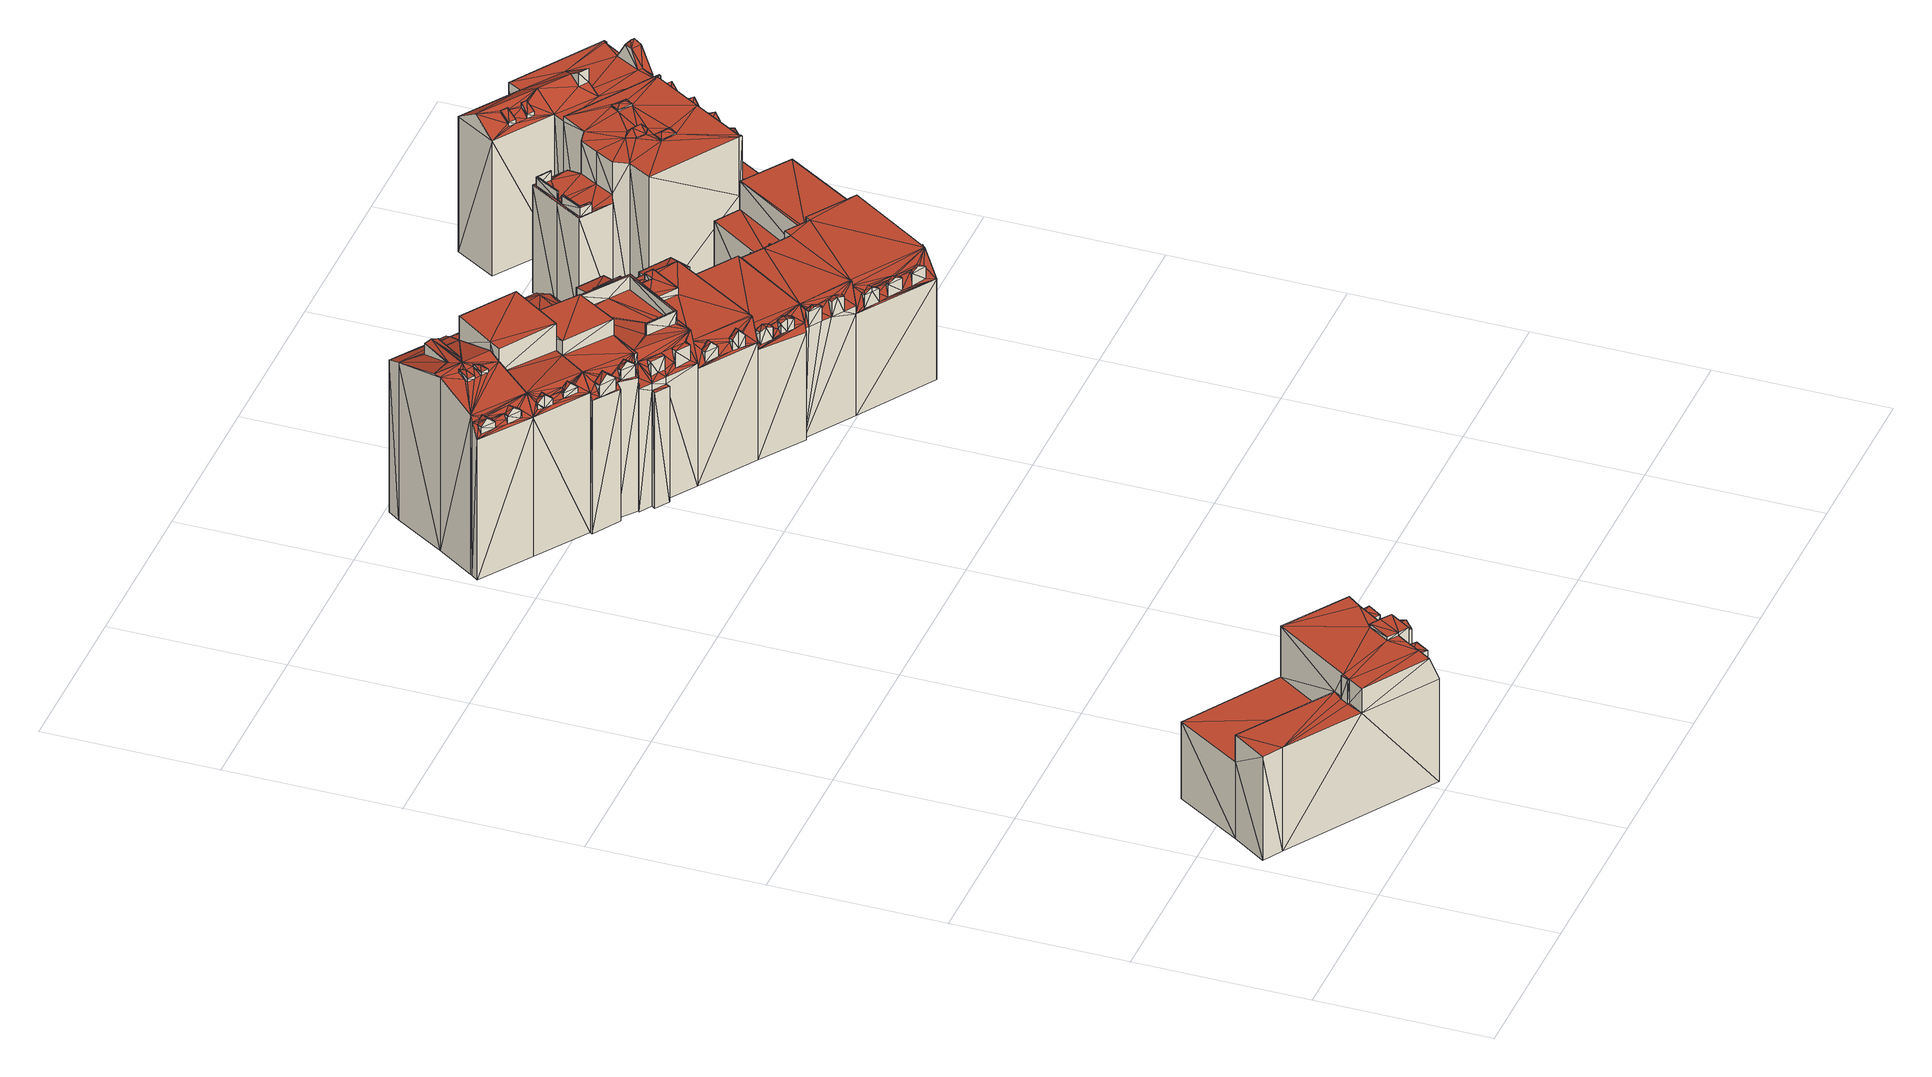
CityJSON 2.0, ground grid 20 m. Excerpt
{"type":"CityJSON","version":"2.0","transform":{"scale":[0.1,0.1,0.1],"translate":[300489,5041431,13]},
"CityObjects":{
"building1":{"type":"Building","geometry":[{"type":"MultiSurface","lod":"2","boundaries":[[[0,1,2]],[[3,4,5]],[[2,3,5]],[[6,4,7]],[[5,6,8]],[[0,2,5]],[[3,9,4]],[[5,4,6]],[[10,11,5]],[[12,11,10]],[[13,1,0]],[[11,0,5]],[[14,15,16]],[[14,17,15]],[[16,15,18]],[[15,19,18]],[[20,21,22]],[[20,23,21]],[[20,22,24]],[[23,25,26]],[[23,26,21]],[[27,28,29]],[[27,30,28]],[[30,31,32]],[[30,32,28]],[[33,34,35]],[[36,33,37]],[[37,33,35]],[[36,38,39]],[[36,37,38]],[[40,41,42]],[[41,43,42]],[[18,19,31]],[[19,32,31]],[[44,45,46]],[[44,47,45]],[[48,49,50]],[[51,48,50]],[[40,49,41]],[[40,50,49]],[[52,53,51]],[[53,48,51]],[[54,44,52]],[[54,55,44]],[[44,53,52]],[[55,47,44]],[[56,27,57]],[[57,27,29]],[[14,58,59]],[[14,59,17]],[[17,0,11]],[[2,29,3]],[[17,59,0]],[[14,56,58]],[[57,29,2]],[[14,27,56]],[[58,56,59]],[[60,17,12]],[[12,17,11]],[[29,61,9]],[[29,9,3]],[[62,0,59]],[[62,13,0]],[[63,57,1]],[[1,57,2]],[[62,64,63]],[[62,63,1]],[[62,1,13]],[[60,12,10]],[[60,10,65]],[[65,55,54]],[[10,5,55]],[[65,10,55]],[[55,8,66]],[[55,5,8]],[[66,8,6]],[[66,6,45]],[[46,45,67]],[[45,6,7]],[[45,7,67]],[[43,68,4]],[[69,42,43]],[[61,69,43]],[[61,43,9]],[[9,43,4]],[[68,67,4]],[[4,67,7]],[[62,59,64]],[[64,59,56]],[[63,56,57]],[[64,56,63]],[[14,16,30]],[[14,30,27]],[[16,18,30]],[[18,31,30]],[[26,15,17]],[[26,25,15]],[[70,15,25]],[[70,25,71]],[[60,65,70]],[[60,24,22]],[[21,26,17]],[[22,21,17]],[[24,70,71]],[[60,70,24]],[[60,22,17]],[[20,71,23]],[[23,71,25]],[[20,24,71]],[[61,72,69]],[[29,38,37]],[[29,35,61]],[[29,37,35]],[[73,72,34]],[[35,34,61]],[[34,72,61]],[[28,39,38]],[[28,74,39]],[[29,28,38]],[[39,74,75]],[[74,72,75]],[[75,72,73]],[[36,39,75]],[[36,75,33]],[[33,75,73]],[[33,73,34]],[[47,66,45]],[[55,66,47]],[[44,48,53]],[[48,68,49]],[[41,49,43]],[[49,68,43]],[[44,46,68]],[[44,68,48]],[[46,67,68]],[[74,32,72]],[[70,19,15]],[[52,51,40]],[[28,32,74]],[[70,54,19]],[[65,54,70]],[[19,54,52]],[[32,40,72]],[[72,40,42]],[[19,52,32]],[[51,50,40]],[[32,52,40]],[[72,42,69]]],"semantics":{"surfaces":[{"type":"GroundSurface"},{"type":"WallSurface"},{"type":"RoofSurface"}],"values":[0,0,0,0,0,0,0,0,0,0,0,0,1,1,1,1,1,1,1,1,1,1,1,1,1,1,1,1,1,1,1,1,1,1,1,1,1,1,1,1,1,1,1,1,1,1,1,1,1,1,1,1,1,1,1,1,1,1,1,1,1,1,1,1,1,1,1,1,1,1,1,1,1,1,1,1,1,1,1,1,1,1,1,1,1,1,1,2,2,2,2,2,2,2,2,2,2,2,2,2,2,2,2,2,2,2,2,2,2,2,2,2,2,2,2,2,2,2,2,2,2,2,2,2,2,2,2,2,2,2,2,2,2,2,2,2,2,2,2,2,2,2,2,2,2,2,2,2]}}]},
"building2":{"type":"Building","geometry":[{"type":"MultiSurface","lod":"2","boundaries":[[[76,77,78]],[[79,80,77]],[[79,81,80]],[[82,78,83]],[[82,76,78]],[[76,79,77]],[[79,84,81]],[[84,85,81]],[[86,87,88]],[[87,89,88]],[[89,90,91]],[[87,92,90]],[[87,90,89]],[[93,91,90]],[[94,93,90]],[[95,96,97]],[[98,96,95]],[[99,100,101]],[[96,102,101]],[[96,101,97]],[[97,101,100]],[[103,104,105]],[[103,106,104]],[[107,108,103]],[[108,106,103]],[[109,110,111]],[[110,112,111]],[[111,112,113]],[[109,114,115]],[[114,116,115]],[[115,116,117]],[[115,117,112]],[[117,113,112]],[[118,119,120]],[[120,119,121]],[[119,122,121]],[[123,124,125]],[[124,121,125]],[[125,121,122]],[[126,127,128]],[[126,128,129]],[[130,131,132]],[[130,132,133]],[[133,127,126]],[[132,127,133]],[[81,85,134]],[[135,81,134]],[[80,81,135]],[[136,80,135]],[[137,78,138]],[[137,83,78]],[[138,139,140]],[[138,77,139]],[[138,78,77]],[[139,77,136]],[[77,80,136]],[[141,134,85]],[[141,85,84]],[[142,141,79]],[[79,141,84]],[[143,144,76]],[[145,143,82]],[[82,143,76]],[[144,146,76]],[[146,147,76]],[[76,147,142]],[[76,142,79]],[[145,83,137]],[[145,82,83]],[[86,148,87]],[[148,92,87]],[[148,149,92]],[[150,94,90]],[[92,150,90]],[[149,150,92]],[[151,102,96]],[[98,151,96]],[[107,103,102]],[[151,107,102]],[[152,99,101]],[[102,152,101]],[[103,105,102]],[[102,105,153]],[[102,153,152]],[[106,136,104]],[[142,106,108]],[[142,136,106]],[[104,136,135]],[[109,112,110]],[[109,115,112]],[[118,120,154]],[[154,120,121]],[[123,154,124]],[[154,121,124]],[[133,126,129]],[[133,129,155]],[[133,155,156]],[[130,133,131]],[[133,157,131]],[[133,156,158]],[[133,158,157]],[[147,136,142]],[[146,156,147]],[[117,139,136]],[[156,139,116]],[[156,116,114]],[[116,139,117]],[[147,125,136]],[[122,111,136]],[[111,113,136]],[[125,122,136]],[[147,123,125]],[[119,109,111]],[[119,111,122]],[[117,136,113]],[[147,156,118]],[[119,156,109]],[[118,156,119]],[[147,118,123]],[[156,114,109]],[[123,118,154]],[[145,137,143]],[[143,137,138]],[[143,138,144]],[[156,155,140]],[[155,129,140]],[[128,140,129]],[[138,140,128]],[[127,138,128]],[[132,138,127]],[[144,138,132]],[[144,132,131]],[[144,158,156]],[[131,157,158]],[[144,131,158]],[[144,156,146]],[[156,140,139]],[[104,135,105]],[[105,135,153]],[[99,135,134]],[[141,91,134]],[[99,134,100]],[[93,97,91]],[[141,89,91]],[[93,95,97]],[[153,135,152]],[[91,97,134]],[[97,100,134]],[[152,135,99]],[[150,98,94]],[[142,108,149]],[[142,148,86]],[[142,86,141]],[[94,95,93]],[[141,88,89]],[[141,86,88]],[[94,98,95]],[[142,149,148]],[[150,151,98]],[[149,108,107]],[[149,107,150]],[[150,107,151]]],"semantics":{"surfaces":[{"type":"GroundSurface"},{"type":"WallSurface"},{"type":"RoofSurface"}],"values":[0,0,0,0,0,0,0,0,1,1,1,1,1,1,1,1,1,1,1,1,1,1,1,1,1,1,1,1,1,1,1,1,1,1,1,1,1,1,1,1,1,1,1,1,1,1,1,1,1,1,1,1,1,1,1,1,1,1,1,1,1,1,1,1,1,1,1,1,1,2,2,2,2,2,2,2,2,2,2,2,2,2,2,2,2,2,2,2,2,2,2,2,2,2,2,2,2,2,2,2,2,2,2,2,2,2,2,2,2,2,2,2,2,2,2,2,2,2,2,2,2,2,2,2,2,2,2,2,2,2,2,2,2,2,2,2,2,2,2,2,2,2,2,2,2,2,2,2,2,2,2,2,2,2,2,2,2,2,2,2,2,2]}}]},
"building3":{"type":"Building","geometry":[{"type":"MultiSurface","lod":"2","boundaries":[[[159,76,160]],[[161,79,76]],[[161,84,79]],[[159,161,76]],[[161,162,84]],[[163,164,165]],[[163,165,166]],[[167,168,169]],[[167,169,170]],[[171,172,173]],[[169,172,171]],[[168,172,169]],[[174,175,176]],[[174,176,177]],[[174,177,178]],[[179,174,178]],[[180,167,170]],[[181,167,180]],[[182,177,176]],[[183,182,176]],[[184,185,186]],[[187,184,186]],[[188,173,172]],[[189,190,191]],[[192,193,194]],[[192,195,193]],[[193,76,196]],[[160,76,193]],[[194,193,196]],[[143,160,193]],[[196,165,164]],[[165,79,142]],[[76,79,165]],[[196,76,165]],[[142,79,141]],[[79,84,141]],[[197,141,162]],[[162,141,84]],[[198,197,161]],[[161,197,162]],[[159,195,166]],[[159,166,161]],[[195,163,166]],[[199,198,161]],[[200,195,159]],[[192,163,195]],[[166,199,161]],[[159,160,143]],[[200,159,143]],[[182,181,180]],[[198,142,185]],[[198,185,184]],[[185,189,181]],[[183,181,182]],[[189,142,190]],[[185,181,183]],[[188,142,141]],[[171,173,141]],[[185,142,189]],[[188,141,173]],[[201,142,188]],[[190,142,201]],[[197,178,177]],[[197,177,170]],[[182,180,177]],[[177,180,170]],[[197,170,141]],[[170,169,141]],[[169,171,141]],[[198,202,179]],[[197,179,178]],[[198,187,202]],[[198,179,197]],[[198,184,187]],[[167,191,168]],[[189,191,167]],[[181,189,167]],[[187,186,175]],[[202,187,175]],[[202,175,174]],[[179,202,174]],[[186,176,175]],[[185,183,176]],[[186,185,176]],[[168,201,172]],[[201,188,172]],[[191,190,168]],[[168,190,201]],[[199,142,198]],[[199,165,142]],[[166,165,199]],[[163,196,164]],[[192,196,163]],[[192,194,196]],[[195,143,193]],[[200,143,195]]],"semantics":{"surfaces":[{"type":"GroundSurface"},{"type":"WallSurface"},{"type":"RoofSurface"}],"values":[0,0,0,0,0,1,1,1,1,1,1,1,1,1,1,1,1,1,1,1,1,1,1,1,1,1,1,1,1,1,1,1,1,1,1,1,1,1,1,1,1,1,1,1,1,1,1,1,1,2,2,2,2,2,2,2,2,2,2,2,2,2,2,2,2,2,2,2,2,2,2,2,2,2,2,2,2,2,2,2,2,2,2,2,2,2,2,2,2,2,2,2,2,2,2,2]}}]},
"building4":{"type":"Building","geometry":[{"type":"MultiSurface","lod":"2","boundaries":[[[203,204,205]],[[206,205,207]],[[208,209,210]],[[203,208,204]],[[204,210,211]],[[212,203,205]],[[210,213,211]],[[212,214,203]],[[211,215,162]],[[212,205,206]],[[215,216,162]],[[211,162,161]],[[204,161,217]],[[204,211,161]],[[208,210,204]],[[218,219,220]],[[221,219,222]],[[222,219,218]],[[223,224,225]],[[226,223,225]],[[223,227,224]],[[228,229,230]],[[221,222,228]],[[221,228,230]],[[219,231,225]],[[219,225,224]],[[219,224,220]],[[232,233,234]],[[232,234,235]],[[232,235,236]],[[237,238,234]],[[238,239,234]],[[240,235,234]],[[239,240,234]],[[241,237,242]],[[243,244,241]],[[243,241,242]],[[241,238,237]],[[245,232,246]],[[243,232,244]],[[246,232,247]],[[247,232,236]],[[244,232,245]],[[248,249,250]],[[251,199,252]],[[251,253,199]],[[254,255,256]],[[254,257,255]],[[258,259,260]],[[261,204,262]],[[261,205,204]],[[249,263,210]],[[210,263,213]],[[263,264,211]],[[263,211,213]],[[161,162,265]],[[198,161,265]],[[162,216,266]],[[265,162,266]],[[255,199,253]],[[199,161,198]],[[267,217,255]],[[256,255,253]],[[217,161,199]],[[217,199,255]],[[268,216,215]],[[268,266,216]],[[264,268,211]],[[211,268,215]],[[269,250,249]],[[209,249,210]],[[269,249,209]],[[203,259,208]],[[270,259,203]],[[257,251,252]],[[259,257,252]],[[252,269,209]],[[208,252,209]],[[259,252,208]],[[254,251,257]],[[258,257,259]],[[260,262,271]],[[271,262,267]],[[262,217,267]],[[262,204,217]],[[272,203,214]],[[272,270,203]],[[273,272,212]],[[212,272,214]],[[273,212,206]],[[273,206,274]],[[274,206,275]],[[206,207,275]],[[275,205,261]],[[275,207,205]],[[276,261,262]],[[276,262,260]],[[230,229,231]],[[231,229,277]],[[277,226,225]],[[231,277,225]],[[249,218,220]],[[249,220,263]],[[263,224,264]],[[263,220,224]],[[227,264,224]],[[219,230,231]],[[221,230,219]],[[241,198,238]],[[238,198,265]],[[238,265,239]],[[240,265,266]],[[239,265,240]],[[264,245,246]],[[264,246,247]],[[243,233,232]],[[243,242,233]],[[242,237,234]],[[242,234,233]],[[268,235,266]],[[264,236,268]],[[264,247,236]],[[268,236,235]],[[240,266,235]],[[277,244,226]],[[244,198,241]],[[248,198,229]],[[248,229,228]],[[229,244,277]],[[223,245,264]],[[223,244,245]],[[226,244,223]],[[229,198,244]],[[249,222,218]],[[248,222,249]],[[248,228,222]],[[223,264,227]],[[248,199,198]],[[252,248,269]],[[269,248,250]],[[252,199,248]],[[254,256,253]],[[254,253,251]],[[271,267,255]],[[257,271,255]],[[257,260,271]],[[258,260,257]],[[270,260,259]],[[273,270,272]],[[273,276,270]],[[270,276,260]],[[273,274,276]],[[274,275,276]],[[275,261,276]]],"semantics":{"surfaces":[{"type":"GroundSurface"},{"type":"WallSurface"},{"type":"RoofSurface"}],"values":[0,0,0,0,0,0,0,0,0,0,0,0,0,0,0,1,1,1,1,1,1,1,1,1,1,1,1,1,1,1,1,1,1,1,1,1,1,1,1,1,1,1,1,1,1,1,1,1,1,1,1,1,1,1,1,1,1,1,1,1,1,1,1,1,1,1,1,1,1,1,1,1,1,1,1,1,1,1,1,1,1,1,1,1,1,1,1,1,1,1,1,1,1,1,1,2,2,2,2,2,2,2,2,2,2,2,2,2,2,2,2,2,2,2,2,2,2,2,2,2,2,2,2,2,2,2,2,2,2,2,2,2,2,2,2,2,2,2,2,2,2,2,2,2,2,2,2,2,2,2,2,2,2,2]}}]},
"building5":{"type":"Building","geometry":[{"type":"MultiSurface","lod":"2","boundaries":[[[278,279,209]],[[279,280,209]],[[278,281,279]],[[282,283,280]],[[284,278,285]],[[279,282,280]],[[280,286,213]],[[280,213,209]],[[209,213,210]],[[285,278,287]],[[287,209,208]],[[287,208,203]],[[288,285,287]],[[287,278,209]],[[289,290,288]],[[288,287,291]],[[289,288,291]],[[292,293,294]],[[292,295,293]],[[293,295,296]],[[296,295,297]],[[298,299,300]],[[300,301,302]],[[301,303,302]],[[298,300,302]],[[304,305,306]],[[307,304,306]],[[308,306,309]],[[309,306,305]],[[308,309,310]],[[311,308,310]],[[312,313,314]],[[315,316,317]],[[318,315,317]],[[313,317,314]],[[314,317,316]],[[319,320,321]],[[319,322,320]],[[298,323,299]],[[298,324,323]],[[292,294,325]],[[292,325,326]],[[327,321,320]],[[324,321,327]],[[324,327,328]],[[324,328,323]],[[329,322,319]],[[326,325,329]],[[326,329,319]],[[302,330,331]],[[302,303,330]],[[332,331,330]],[[332,330,333]],[[295,332,334]],[[295,334,297]],[[334,332,333]],[[335,336,290]],[[290,336,288]],[[337,335,290]],[[337,290,289]],[[289,291,338]],[[337,289,338]],[[339,340,279]],[[279,340,282]],[[341,280,283]],[[341,283,342]],[[340,342,282]],[[282,342,283]],[[209,210,249]],[[343,209,249]],[[210,213,263]],[[249,210,263]],[[263,213,344]],[[213,286,344]],[[339,345,341]],[[345,344,341]],[[346,339,281]],[[281,339,279]],[[341,286,280]],[[346,347,339]],[[347,345,339]],[[341,344,286]],[[348,346,278]],[[278,346,281]],[[349,278,284]],[[349,348,278]],[[350,203,208]],[[350,208,351]],[[352,343,353]],[[352,209,343]],[[208,209,352]],[[351,208,352]],[[354,355,350]],[[356,355,354]],[[355,287,203]],[[349,284,356]],[[349,356,354]],[[284,285,356]],[[355,203,350]],[[288,356,285]],[[336,356,288]],[[338,287,355]],[[338,291,287]],[[298,302,292]],[[295,331,332]],[[292,326,324]],[[292,302,295]],[[295,302,331]],[[326,319,321]],[[324,326,321]],[[298,292,324]],[[339,341,340]],[[340,341,342]],[[308,307,306]],[[311,307,308]],[[343,249,263]],[[345,343,263]],[[347,309,345]],[[305,343,345]],[[304,343,305]],[[309,305,345]],[[348,353,343]],[[348,312,346]],[[348,357,312]],[[346,312,314]],[[346,316,347]],[[315,347,316]],[[346,314,316]],[[311,343,307]],[[310,309,347]],[[318,311,315]],[[307,343,304]],[[315,310,347]],[[315,311,310]],[[348,343,311]],[[348,311,318]],[[348,318,357]],[[345,263,344]],[[312,357,313]],[[357,317,313]],[[357,318,317]],[[352,353,322]],[[329,352,322]],[[348,320,353]],[[348,327,320]],[[322,353,320]],[[294,293,325]],[[328,327,348]],[[354,350,351]],[[296,297,334]],[[293,329,325]],[[333,330,352]],[[329,333,352]],[[293,333,329]],[[293,296,333]],[[296,334,333]],[[349,300,299]],[[349,354,300]],[[349,299,323]],[[349,323,348]],[[323,328,348]],[[303,352,330]],[[351,352,303]],[[354,351,301]],[[301,351,303]],[[354,301,300]],[[336,338,355]],[[337,336,335]],[[336,355,356]],[[337,338,336]]],"semantics":{"surfaces":[{"type":"GroundSurface"},{"type":"WallSurface"},{"type":"RoofSurface"}],"values":[0,0,0,0,0,0,0,0,0,0,0,0,0,0,0,0,0,1,1,1,1,1,1,1,1,1,1,1,1,1,1,1,1,1,1,1,1,1,1,1,1,1,1,1,1,1,1,1,1,1,1,1,1,1,1,1,1,1,1,1,1,1,1,1,1,1,1,1,1,1,1,1,1,1,1,1,1,1,1,1,1,1,1,1,1,1,1,1,1,1,1,1,1,1,1,1,1,1,1,1,1,1,1,2,2,2,2,2,2,2,2,2,2,2,2,2,2,2,2,2,2,2,2,2,2,2,2,2,2,2,2,2,2,2,2,2,2,2,2,2,2,2,2,2,2,2,2,2,2,2,2,2,2,2,2,2,2,2,2,2,2,2,2,2,2,2,2,2,2,2]}}]},
"building6":{"type":"Building","geometry":[{"type":"MultiSurface","lod":"2","boundaries":[[[358,359,290]],[[360,358,290]],[[361,362,359]],[[360,290,363]],[[362,364,278]],[[359,284,290]],[[364,281,278]],[[359,362,278]],[[359,278,284]],[[290,284,285]],[[290,285,288]],[[365,366,367]],[[368,365,367]],[[367,369,370]],[[367,366,369]],[[371,372,373]],[[373,372,374]],[[371,375,376]],[[371,373,375]],[[376,375,365]],[[376,365,368]],[[372,377,374]],[[374,377,378]],[[370,379,380]],[[370,369,379]],[[380,379,378]],[[380,378,377]],[[381,382,383]],[[384,385,386]],[[386,385,387]],[[384,386,381]],[[384,381,388]],[[385,382,387]],[[385,383,382]],[[385,389,383]],[[390,391,392]],[[393,390,392]],[[394,390,393]],[[361,359,390]],[[394,361,390]],[[391,395,396]],[[392,391,396]],[[278,281,397]],[[398,278,397]],[[395,278,398]],[[395,284,278]],[[396,395,398]],[[399,400,401]],[[399,401,402]],[[401,403,404]],[[400,403,401]],[[405,406,407]],[[408,399,402]],[[409,399,408]],[[406,410,403]],[[410,404,403]],[[395,411,284]],[[284,411,285]],[[412,288,285]],[[412,285,411]],[[413,281,364]],[[413,397,281]],[[360,363,414]],[[415,360,414]],[[415,416,358]],[[415,358,360]],[[417,390,416]],[[416,390,359]],[[416,359,358]],[[418,290,419]],[[414,290,418]],[[414,363,290]],[[419,290,288]],[[417,416,419]],[[417,419,420]],[[420,419,412]],[[419,288,412]],[[394,421,361]],[[361,421,362]],[[421,422,362]],[[362,413,364]],[[422,413,362]],[[371,368,372]],[[372,370,377]],[[370,380,377]],[[371,376,368]],[[368,370,372]],[[368,367,370]],[[389,381,383]],[[388,381,389]],[[384,388,385]],[[385,388,389]],[[415,414,418]],[[415,418,416]],[[416,418,419]],[[391,411,395]],[[412,411,391]],[[417,391,390]],[[420,412,391]],[[417,420,391]],[[399,407,400]],[[409,405,399]],[[405,407,399]],[[407,406,400]],[[400,406,403]],[[422,406,405]],[[422,405,409]],[[422,409,413]],[[413,409,408]],[[406,398,410]],[[422,398,406]],[[381,398,397]],[[410,386,387]],[[386,398,381]],[[413,404,397]],[[410,387,404]],[[381,397,382]],[[410,398,386]],[[387,382,397]],[[404,387,397]],[[413,408,402]],[[413,402,401]],[[413,401,404]],[[374,398,421]],[[394,374,421]],[[374,378,398]],[[394,373,374]],[[375,396,366]],[[396,398,378]],[[394,393,373]],[[396,379,366]],[[375,366,365]],[[393,392,375]],[[375,392,396]],[[421,398,422]],[[366,379,369]],[[373,393,375]],[[396,378,379]]],"semantics":{"surfaces":[{"type":"GroundSurface"},{"type":"WallSurface"},{"type":"RoofSurface"}],"values":[0,0,0,0,0,0,0,0,0,0,0,1,1,1,1,1,1,1,1,1,1,1,1,1,1,1,1,1,1,1,1,1,1,1,1,1,1,1,1,1,1,1,1,1,1,1,1,1,1,1,1,1,1,1,1,1,1,1,1,1,1,1,1,1,1,1,1,1,1,1,1,1,1,1,1,1,1,1,1,1,1,1,2,2,2,2,2,2,2,2,2,2,2,2,2,2,2,2,2,2,2,2,2,2,2,2,2,2,2,2,2,2,2,2,2,2,2,2,2,2,2,2,2,2,2,2,2,2,2,2,2,2,2,2,2,2,2,2]}}]},
"building7":{"type":"Building","geometry":[{"type":"MultiSurface","lod":"2","boundaries":[[[423,424,425]],[[423,425,426]],[[427,428,429]],[[424,427,425]],[[428,430,431]],[[430,432,362]],[[425,427,429]],[[432,364,362]],[[431,430,362]],[[429,431,433]],[[431,362,434]],[[428,431,429]],[[435,436,437]],[[435,437,438]],[[439,440,441]],[[441,440,442]],[[443,444,445]],[[446,444,443]],[[447,448,449]],[[449,450,451]],[[450,452,451]],[[448,450,449]],[[453,454,455]],[[447,454,448]],[[448,454,453]],[[445,444,456]],[[444,457,456]],[[457,458,456]],[[459,460,461]],[[462,460,459]],[[463,464,465]],[[454,463,455]],[[455,463,465]],[[451,452,464]],[[452,465,464]],[[466,456,467]],[[467,456,458]],[[460,467,461]],[[460,466,467]],[[468,431,469]],[[468,433,431]],[[470,471,427]],[[427,471,428]],[[424,470,427]],[[441,470,424]],[[472,439,441]],[[472,441,423]],[[423,441,424]],[[473,474,471]],[[471,430,428]],[[471,474,430]],[[474,475,430]],[[430,476,432]],[[430,475,476]],[[477,429,433]],[[435,477,468]],[[435,438,477]],[[477,433,468]],[[442,425,429]],[[442,429,477]],[[478,442,440]],[[426,425,442]],[[478,426,442]],[[472,426,478]],[[472,423,426]],[[473,471,436]],[[473,469,479]],[[469,431,479]],[[431,434,479]],[[471,437,436]],[[473,436,469]],[[480,362,481]],[[362,364,481]],[[479,480,482]],[[434,362,480]],[[479,434,480]],[[476,481,364]],[[476,364,432]],[[435,469,436]],[[435,468,469]],[[470,438,471]],[[471,438,437]],[[441,438,470]],[[442,477,438]],[[441,442,438]],[[472,478,440]],[[472,440,439]],[[462,446,460]],[[446,443,460]],[[460,443,466]],[[475,461,481]],[[461,467,481]],[[467,458,455]],[[457,455,458]],[[457,453,455]],[[475,459,461]],[[467,455,481]],[[480,481,465]],[[450,480,452]],[[452,480,465]],[[455,465,481]],[[449,464,463]],[[449,451,464]],[[447,449,463]],[[447,463,454]],[[443,445,466]],[[466,445,456]],[[474,482,480]],[[444,480,448]],[[475,462,459]],[[474,446,462]],[[474,462,475]],[[448,480,450]],[[474,444,446]],[[457,448,453]],[[474,480,444]],[[444,448,457]],[[475,481,476]],[[473,479,482]],[[473,482,474]]],"semantics":{"surfaces":[{"type":"GroundSurface"},{"type":"WallSurface"},{"type":"RoofSurface"}],"values":[0,0,0,0,0,0,0,0,0,0,0,0,1,1,1,1,1,1,1,1,1,1,1,1,1,1,1,1,1,1,1,1,1,1,1,1,1,1,1,1,1,1,1,1,1,1,1,1,1,1,1,1,1,1,1,1,1,1,1,1,1,1,1,1,1,1,1,1,1,1,1,1,1,1,1,1,1,1,2,2,2,2,2,2,2,2,2,2,2,2,2,2,2,2,2,2,2,2,2,2,2,2,2,2,2,2,2,2,2,2,2,2,2,2,2,2,2,2,2,2]}}]},
"building8":{"type":"Building","geometry":[{"type":"MultiSurface","lod":"2","boundaries":[[[483,484,485]],[[486,487,488]],[[489,490,491]],[[492,488,493]],[[494,495,491]],[[496,497,498]],[[498,497,499]],[[488,498,493]],[[500,501,502]],[[502,501,503]],[[504,505,501]],[[501,505,503]],[[502,503,493]],[[503,506,485]],[[486,488,492]],[[507,508,506]],[[490,492,491]],[[506,508,483]],[[506,483,485]],[[499,502,493]],[[489,509,490]],[[503,485,493]],[[485,510,430]],[[428,485,430]],[[511,509,489]],[[493,485,428]],[[493,428,427]],[[498,499,493]],[[491,493,512]],[[492,493,491]],[[495,489,491]],[[513,494,491]],[[514,515,494]],[[494,515,495]],[[516,517,518]],[[518,517,519]],[[516,520,521]],[[516,518,520]],[[520,522,523]],[[521,520,523]],[[523,524,525]],[[523,522,524]],[[526,527,528]],[[529,527,526]],[[530,531,532]],[[530,532,533]],[[529,526,531]],[[529,530,534]],[[529,531,530]],[[535,536,537]],[[535,538,536]],[[539,540,541]],[[542,539,541]],[[543,544,545]],[[546,547,548]],[[546,548,549]],[[549,548,550]],[[551,550,548]],[[552,551,548]],[[553,546,549]],[[554,555,556]],[[554,556,557]],[[557,556,558]],[[559,558,556]],[[560,554,557]],[[561,562,563]],[[564,563,565]],[[562,566,563]],[[563,566,565]],[[561,563,564]],[[567,561,564]],[[568,561,567]],[[569,565,566]],[[570,569,566]],[[571,572,573]],[[574,571,573]],[[575,571,574]],[[575,500,502]],[[575,502,571]],[[573,572,576]],[[573,576,577]],[[577,537,542]],[[577,576,537]],[[537,536,539]],[[537,539,542]],[[541,527,578]],[[579,580,581]],[[580,525,581]],[[525,524,582]],[[540,528,527]],[[541,540,527]],[[541,578,579]],[[533,532,519]],[[579,517,580]],[[578,533,579]],[[533,519,517]],[[533,517,579]],[[525,582,581]],[[583,584,585]],[[586,587,588]],[[589,587,586]],[[590,591,592]],[[593,594,595]],[[595,594,596]],[[597,598,599]],[[600,598,597]],[[601,602,603]],[[603,602,604]],[[605,601,603]],[[606,427,607]],[[427,428,607]],[[582,430,474]],[[581,582,474]],[[428,430,582]],[[607,428,582]],[[474,430,608]],[[430,510,608]],[[609,427,606]],[[609,493,427]],[[610,611,497]],[[497,611,499]],[[612,610,496]],[[496,610,497]],[[612,496,613]],[[496,498,613]],[[486,492,614]],[[615,486,614]],[[616,617,487]],[[487,617,488]],[[615,616,486]],[[486,616,487]],[[491,512,618]],[[538,491,618]],[[619,538,535]],[[513,491,538]],[[619,513,538]],[[618,512,493]],[[618,493,609]],[[620,495,515]],[[620,621,495]],[[514,620,515]],[[622,620,514]],[[622,494,623]],[[622,514,494]],[[624,625,509]],[[509,625,490]],[[626,624,509]],[[626,509,511]],[[626,489,627]],[[626,511,489]],[[619,621,623]],[[513,623,494]],[[613,571,611]],[[619,623,513]],[[611,571,502]],[[619,627,621]],[[611,502,499]],[[619,625,627]],[[617,613,488]],[[488,613,498]],[[621,627,489]],[[617,571,613]],[[614,571,617]],[[625,492,490]],[[625,614,492]],[[621,489,495]],[[625,571,614]],[[619,571,625]],[[500,628,501]],[[575,628,500]],[[629,630,503]],[[503,630,506]],[[631,632,483]],[[483,632,484]],[[633,634,635]],[[507,635,508]],[[633,635,507]],[[636,630,637]],[[633,630,636]],[[507,506,630]],[[633,507,630]],[[632,604,485]],[[632,485,484]],[[594,591,596]],[[591,608,510]],[[594,592,591]],[[604,510,485]],[[594,638,592]],[[604,584,510]],[[602,588,604]],[[584,596,510]],[[587,639,588]],[[639,585,584]],[[604,588,584]],[[588,639,584]],[[596,591,510]],[[640,641,642]],[[640,642,505]],[[640,505,504]],[[643,644,629]],[[642,643,629]],[[642,629,505]],[[505,629,503]],[[640,628,645]],[[504,501,628]],[[640,504,628]],[[646,647,631]],[[635,646,631]],[[635,631,508]],[[508,631,483]],[[516,580,517]],[[516,521,580]],[[521,523,525]],[[521,525,580]],[[529,534,527]],[[527,534,578]],[[578,530,533]],[[534,530,578]],[[612,613,610]],[[613,611,610]],[[615,614,617]],[[615,617,616]],[[531,518,519]],[[538,618,609]],[[536,609,539]],[[609,526,539]],[[538,609,536]],[[522,607,524]],[[539,526,540]],[[524,607,582]],[[520,606,522]],[[522,606,607]],[[518,606,520]],[[609,606,518]],[[531,519,532]],[[540,526,528]],[[609,518,531]],[[609,531,526]],[[622,623,620]],[[623,621,620]],[[626,627,624]],[[627,625,624]],[[535,537,572]],[[619,572,571]],[[572,537,576]],[[619,535,572]],[[629,637,630]],[[629,543,637]],[[543,648,544]],[[629,648,543]],[[647,648,632]],[[544,648,649]],[[631,647,632]],[[649,648,647]],[[575,645,628]],[[575,574,645]],[[650,648,644]],[[651,648,650]],[[574,648,651]],[[574,651,652]],[[629,644,648]],[[574,652,645]],[[634,646,635]],[[634,653,646]],[[653,649,646]],[[646,649,647]],[[653,545,544]],[[653,544,649]],[[633,636,653]],[[633,653,634]],[[636,545,653]],[[636,543,545]],[[636,637,543]],[[547,654,548]],[[654,552,548]],[[655,654,547]],[[656,655,547]],[[546,656,547]],[[553,656,546]],[[657,658,555]],[[555,658,556]],[[658,559,556]],[[659,657,555]],[[554,659,555]],[[560,659,554]],[[648,605,603]],[[648,603,655]],[[654,568,552]],[[552,568,551]],[[655,660,661]],[[648,655,656]],[[551,568,567]],[[655,603,660]],[[570,604,569]],[[654,661,568]],[[655,661,654]],[[570,603,604]],[[662,603,570]],[[660,603,662]],[[648,656,657]],[[632,648,560]],[[632,564,604]],[[559,549,558]],[[559,553,549]],[[632,560,557]],[[551,567,550]],[[648,659,560]],[[550,567,564]],[[632,549,550]],[[632,557,558]],[[648,657,659]],[[657,656,658]],[[632,550,564]],[[658,656,553]],[[632,558,549]],[[569,604,565]],[[658,553,559]],[[564,565,604]],[[568,661,561]],[[661,660,562]],[[561,661,562]],[[562,662,566]],[[662,570,566]],[[660,662,562]],[[663,643,642]],[[641,663,642]],[[643,650,644]],[[663,650,643]],[[663,651,650]],[[640,663,641]],[[640,645,652]],[[640,652,663]],[[663,652,651]],[[577,542,541]],[[574,573,577]],[[577,541,605]],[[574,577,648]],[[577,605,648]],[[541,579,605]],[[579,581,474]],[[579,474,605]],[[605,474,601]],[[587,664,639]],[[589,664,587]],[[664,665,639]],[[639,665,585]],[[665,583,585]],[[583,595,584]],[[601,589,586]],[[664,600,665]],[[601,664,589]],[[665,600,583]],[[601,474,664]],[[600,474,598]],[[664,474,600]],[[583,600,666]],[[583,593,595]],[[583,666,593]],[[584,595,596]],[[599,474,590]],[[590,474,608]],[[590,608,591]],[[598,474,599]],[[602,586,588]],[[601,586,602]],[[593,666,594]],[[666,638,594]],[[600,597,638]],[[666,600,638]],[[597,592,638]],[[597,599,592]],[[599,590,592]]],"semantics":{"surfaces":[{"type":"GroundSurface"},{"type":"WallSurface"},{"type":"RoofSurface"}],"values":[0,0,0,0,0,0,0,0,0,0,0,0,0,0,0,0,0,0,0,0,0,0,0,0,0,0,0,0,0,0,0,0,0,0,1,1,1,1,1,1,1,1,1,1,1,1,1,1,1,1,1,1,1,1,1,1,1,1,1,1,1,1,1,1,1,1,1,1,1,1,1,1,1,1,1,1,1,1,1,1,1,1,1,1,1,1,1,1,1,1,1,1,1,1,1,1,1,1,1,1,1,1,1,1,1,1,1,1,1,1,1,1,1,1,1,1,1,1,1,1,1,1,1,1,1,1,1,1,1,1,1,1,1,1,1,1,1,1,1,1,1,1,1,1,1,1,1,1,1,1,1,1,1,1,1,1,1,1,1,1,1,1,1,1,1,1,1,1,1,1,1,1,1,1,1,1,1,1,1,1,1,1,1,1,1,1,1,1,1,1,1,1,1,1,1,1,1,1,1,1,1,1,1,1,1,1,1,1,1,1,2,2,2,2,2,2,2,2,2,2,2,2,2,2,2,2,2,2,2,2,2,2,2,2,2,2,2,2,2,2,2,2,2,2,2,2,2,2,2,2,2,2,2,2,2,2,2,2,2,2,2,2,2,2,2,2,2,2,2,2,2,2,2,2,2,2,2,2,2,2,2,2,2,2,2,2,2,2,2,2,2,2,2,2,2,2,2,2,2,2,2,2,2,2,2,2,2,2,2,2,2,2,2,2,2,2,2,2,2,2,2,2,2,2,2,2,2,2,2,2,2,2,2,2,2,2,2,2,2,2,2,2,2,2,2,2,2,2,2,2,2,2,2,2,2,2,2,2,2,2,2,2,2,2,2,2,2,2,2,2,2,2]}}]},
"building9":{"type":"Building","geometry":[{"type":"MultiSurface","lod":"2","boundaries":[[[667,668,669]],[[670,671,672]],[[673,674,675]],[[674,676,677]],[[677,678,679]],[[676,680,677]],[[681,682,683]],[[684,685,678]],[[681,683,686]],[[685,679,678]],[[687,688,686]],[[689,690,691]],[[682,692,693]],[[691,690,694]],[[682,693,683]],[[695,696,687]],[[693,697,683]],[[687,696,688]],[[686,683,698]],[[699,692,682]],[[692,669,693]],[[700,669,692]],[[701,675,702]],[[701,702,703]],[[668,704,669]],[[669,704,693]],[[671,698,672]],[[705,701,703]],[[670,672,706]],[[691,694,686]],[[698,707,672]],[[707,708,672]],[[702,709,710]],[[675,674,677]],[[679,691,711]],[[679,711,712]],[[694,687,686]],[[686,698,671]],[[688,681,686]],[[691,686,711]],[[677,679,712]],[[675,712,702]],[[705,713,701]],[[702,712,709]],[[675,677,712]],[[714,715,668]],[[714,668,667]],[[714,669,716]],[[714,667,669]],[[717,718,719]],[[717,719,720]],[[721,717,720]],[[722,723,717]],[[722,717,721]],[[722,724,725]],[[722,721,724]],[[726,727,728]],[[726,728,729]],[[726,730,731]],[[726,729,730]],[[732,733,734]],[[732,735,733]],[[736,737,738]],[[738,737,739]],[[740,739,737]],[[740,741,739]],[[742,736,743]],[[743,736,738]],[[742,741,740]],[[742,743,741]],[[744,745,746]],[[744,747,745]],[[746,748,749]],[[746,745,748]],[[750,749,751]],[[751,749,748]],[[744,750,747]],[[747,750,751]],[[752,753,754]],[[752,754,755]],[[752,755,756]],[[755,757,756]],[[758,759,760]],[[758,760,761]],[[762,761,763]],[[762,758,761]],[[762,763,753]],[[763,754,753]],[[756,757,759]],[[757,760,759]],[[764,765,766]],[[764,766,767]],[[768,764,767]],[[768,767,769]],[[770,766,765]],[[770,771,766]],[[772,773,770]],[[773,771,770]],[[774,768,769]],[[774,769,775]],[[772,774,773]],[[773,774,775]],[[776,777,778]],[[779,780,781]],[[781,780,782]],[[783,779,781]],[[784,779,783]],[[785,786,787]],[[787,786,788]],[[784,783,789]],[[784,789,790]],[[789,791,790]],[[790,792,780]],[[792,782,780]],[[790,791,792]],[[793,794,786]],[[794,795,786]],[[795,788,786]],[[796,785,787]],[[797,796,798]],[[797,785,796]],[[797,798,794]],[[797,794,793]],[[799,800,801]],[[802,801,803]],[[803,801,800]],[[803,804,805]],[[806,802,803]],[[806,803,805]],[[807,808,809]],[[810,808,807]],[[776,811,812]],[[813,814,815]],[[778,777,813]],[[777,814,813]],[[816,815,817]],[[811,816,817]],[[811,817,812]],[[818,819,820]],[[818,821,819]],[[820,819,822]],[[820,822,823]],[[824,693,704]],[[824,704,825]],[[700,716,669]],[[826,716,700]],[[715,704,668]],[[715,825,704]],[[700,692,734]],[[826,700,734]],[[827,682,828]],[[827,699,682]],[[827,732,734]],[[827,829,732]],[[827,734,699]],[[699,734,692]],[[830,831,696]],[[696,831,688]],[[695,687,832]],[[833,695,832]],[[833,834,830]],[[833,830,696]],[[833,696,695]],[[835,836,690]],[[690,836,694]],[[837,691,838]],[[837,689,691]],[[837,839,835]],[[837,835,690]],[[837,690,689]],[[840,670,841]],[[670,706,841]],[[841,672,842]],[[841,706,672]],[[842,708,843]],[[842,672,708]],[[670,821,671]],[[840,821,670]],[[822,844,698]],[[698,844,707]],[[844,843,707]],[[707,843,708]],[[727,845,824]],[[824,697,693]],[[845,846,824]],[[824,846,697]],[[727,824,728]],[[847,822,683]],[[847,823,822]],[[683,822,698]],[[848,821,818]],[[686,671,821]],[[848,686,821]],[[849,850,848]],[[850,686,848]],[[850,711,686]],[[851,712,711]],[[851,711,850]],[[847,697,846]],[[847,683,697]],[[852,702,853]],[[702,710,853]],[[853,854,855]],[[853,710,854]],[[710,709,854]],[[851,854,712]],[[712,854,709]],[[856,702,852]],[[856,703,702]],[[684,857,685]],[[858,857,684]],[[857,679,685]],[[857,859,679]],[[858,860,849]],[[858,684,860]],[[860,850,849]],[[684,678,860]],[[861,674,673]],[[861,862,674]],[[674,863,676]],[[862,863,674]],[[676,864,680]],[[863,864,676]],[[861,675,865]],[[861,673,675]],[[864,866,680]],[[680,866,677]],[[867,860,866]],[[866,860,678]],[[866,678,677]],[[868,869,865]],[[701,865,675]],[[868,865,701]],[[870,868,713]],[[713,868,701]],[[705,870,713]],[[871,870,705]],[[871,703,856]],[[871,705,703]],[[859,838,679]],[[679,838,691]],[[872,873,831]],[[836,872,832]],[[831,681,688]],[[859,873,872]],[[831,873,681]],[[859,872,874]],[[859,874,838]],[[874,872,836]],[[694,832,687]],[[836,832,694]],[[875,876,725]],[[875,731,876]],[[718,730,719]],[[873,731,875]],[[735,725,733]],[[875,725,735]],[[873,828,681]],[[733,725,724]],[[681,828,682]],[[718,731,730]],[[876,731,718]],[[873,875,828]],[[723,718,717]],[[723,876,718]],[[722,876,723]],[[722,725,876]],[[720,719,729]],[[721,733,724]],[[826,734,721]],[[714,716,715]],[[715,716,825]],[[719,730,729]],[[720,729,728]],[[716,728,825]],[[734,733,721]],[[826,721,716]],[[728,824,825]],[[716,720,728]],[[716,721,720]],[[827,828,829]],[[829,828,875]],[[829,735,732]],[[829,875,735]],[[834,831,830]],[[834,872,831]],[[833,832,872]],[[833,872,834]],[[839,836,835]],[[839,874,836]],[[837,838,874]],[[837,874,839]],[[736,877,737]],[[736,878,877]],[[877,740,737]],[[742,878,736]],[[878,740,877]],[[742,740,878]],[[744,746,879]],[[744,879,880]],[[879,746,749]],[[750,879,749]],[[750,880,879]],[[744,880,750]],[[762,753,758]],[[756,759,753]],[[752,756,753]],[[758,753,759]],[[772,768,774]],[[772,770,768]],[[768,770,765]],[[768,765,764]],[[778,813,881]],[[881,813,882]],[[776,778,881]],[[794,855,795]],[[798,855,794]],[[883,855,798]],[[795,855,854]],[[792,798,796]],[[883,791,789]],[[791,798,792]],[[883,798,791]],[[883,789,783]],[[851,787,854]],[[851,781,782]],[[792,796,782]],[[883,783,851]],[[782,796,787]],[[851,783,781]],[[851,782,787]],[[787,788,854]],[[795,854,788]],[[799,883,800]],[[803,800,804]],[[804,800,851]],[[800,883,851]],[[784,790,780]],[[784,780,779]],[[797,793,786]],[[797,786,785]],[[852,853,855]],[[852,855,883]],[[806,852,799]],[[799,852,883]],[[802,799,801]],[[806,799,802]],[[869,810,807]],[[861,869,862]],[[861,865,869]],[[862,869,807]],[[862,807,884]],[[884,807,885]],[[885,807,809]],[[862,884,863]],[[863,867,864]],[[864,867,866]],[[809,808,867]],[[863,809,867]],[[863,884,809]],[[884,885,809]],[[867,808,860]],[[871,868,870]],[[868,806,810]],[[868,810,869]],[[806,856,852]],[[810,806,805]],[[871,856,806]],[[810,805,808]],[[804,851,850]],[[860,804,850]],[[808,804,860]],[[808,805,804]],[[871,806,868]],[[776,881,811]],[[882,815,816]],[[811,882,816]],[[881,882,811]],[[813,815,882]],[[819,755,763]],[[821,775,767]],[[821,767,819]],[[819,763,822]],[[775,769,767]],[[822,763,844]],[[819,767,755]],[[755,754,763]],[[840,775,821]],[[771,842,766]],[[842,843,757]],[[840,841,773]],[[844,761,843]],[[844,763,761]],[[773,841,771]],[[841,842,771]],[[757,843,760]],[[840,773,775]],[[766,842,757]],[[761,760,843]],[[766,757,755]],[[767,766,755]],[[845,739,846]],[[859,751,873]],[[873,738,731]],[[873,751,743]],[[858,849,747]],[[745,849,848]],[[739,847,846]],[[748,848,814]],[[739,817,847]],[[815,820,823]],[[815,818,820]],[[751,776,743]],[[845,738,739]],[[815,823,847]],[[815,848,818]],[[751,748,777]],[[873,743,738]],[[859,747,751]],[[745,848,748]],[[814,848,815]],[[817,815,847]],[[748,814,777]],[[751,777,776]],[[747,849,745]],[[743,776,741]],[[812,817,739]],[[731,738,845]],[[776,812,741]],[[741,812,739]],[[858,747,859]],[[858,859,857]],[[727,731,845]],[[726,731,727]]],"semantics":{"surfaces":[{"type":"GroundSurface"},{"type":"WallSurface"},{"type":"RoofSurface"}],"values":[0,0,0,0,0,0,0,0,0,0,0,0,0,0,0,0,0,0,0,0,0,0,0,0,0,0,0,0,0,0,0,0,0,0,0,0,0,0,0,0,0,0,0,0,0,1,1,1,1,1,1,1,1,1,1,1,1,1,1,1,1,1,1,1,1,1,1,1,1,1,1,1,1,1,1,1,1,1,1,1,1,1,1,1,1,1,1,1,1,1,1,1,1,1,1,1,1,1,1,1,1,1,1,1,1,1,1,1,1,1,1,1,1,1,1,1,1,1,1,1,1,1,1,1,1,1,1,1,1,1,1,1,1,1,1,1,1,1,1,1,1,1,1,1,1,1,1,1,1,1,1,1,1,1,1,1,1,1,1,1,1,1,1,1,1,1,1,1,1,1,1,1,1,1,1,1,1,1,1,1,1,1,1,1,1,1,1,1,1,1,1,1,1,1,1,1,1,1,1,1,1,1,1,1,1,1,1,1,1,1,1,1,1,1,1,1,1,1,1,1,1,1,1,1,1,1,1,1,1,1,1,1,1,1,1,1,1,1,1,1,1,1,1,1,1,1,1,1,1,1,1,1,1,1,1,1,1,1,1,1,1,1,1,2,2,2,2,2,2,2,2,2,2,2,2,2,2,2,2,2,2,2,2,2,2,2,2,2,2,2,2,2,2,2,2,2,2,2,2,2,2,2,2,2,2,2,2,2,2,2,2,2,2,2,2,2,2,2,2,2,2,2,2,2,2,2,2,2,2,2,2,2,2,2,2,2,2,2,2,2,2,2,2,2,2,2,2,2,2,2,2,2,2,2,2,2,2,2,2,2,2,2,2,2,2,2,2,2,2,2,2,2,2,2,2,2,2,2,2,2,2,2,2,2,2,2,2,2,2,2,2,2,2,2,2,2,2,2,2,2,2,2,2,2,2,2,2,2,2,2,2,2,2,2,2,2,2,2,2,2,2,2,2,2,2,2,2,2,2,2,2,2,2,2]}}]}
},
"vertices":[
[243,72,15],[238,51,15],[232,55,15],[230,51,15],[29,116,15],[192,178,15],[33,170,15],[6,130,15],[81,247,15],[201,7,15],[266,130,15],[246,76,15],[277,123,15],[249,68,15],[246,76,180],[234,84,176],[234,84,180],[246,76,144],[222,91,180],[222,91,176],[264,107,171],[253,91,149],[264,107,148],[253,91,171],[256,112,171],[245,96,171],[249,93,158],[230,51,180],[218,58,176],[230,51,145],[218,58,180],[206,66,180],[206,66,176],[210,23,171],[202,28,171],[210,23,147],[220,39,171],[220,39,148],[217,42,158],[212,45,171],[127,79,176],[127,79,146],[115,61,176],[115,61,146],[141,100,146],[33,170,112],[33,170,146],[141,100,112],[131,89,146],[125,80,146],[125,80,176],[131,89,176],[133,88,176],[133,88,146],[192,178,176],[192,178,112],[237,63,178],[232,55,173],[243,72,176],[243,72,173],[277,123,144],[201,7,145],[249,68,173],[238,51,173],[244,59,178],[266,130,176],[81,247,112],[6,130,146],[29,116,146],[190,14,176],[254,114,176],[253,108,171],[200,29,176],[204,33,171],[210,46,176],[208,38,171],
[310,1090,6],[247,1122,6],[284,1181,6],[277,1038,6],[218,1078,6],[217,1076,6],[355,1155,6],[294,1195,6],[270,1028,6],[211,1068,6],[263,1041,195],[260,1037,195],[260,1037,186],[259,1038,186],[245,1047,195],[245,1047,186],[252,1043,202],[246,1049,190],[248,1052,195],[235,1060,193],[232,1056,195],[232,1056,187],[235,1061,195],[220,1071,195],[217,1066,187],[217,1066,195],[224,1062,203],[229,1069,203],[227,1070,200],[224,1071,198],[229,1069,202],[232,1066,199],[231,1068,200],[273,1103,222],[266,1091,222],[266,1091,218],[258,1096,222],[258,1096,218],[270,1105,222],[265,1108,227],[265,1108,223],[260,1100,219],[287,1095,222],[281,1098,222],[281,1098,225],[274,1087,222],[274,1087,218],[287,1091,222],[282,1082,222],[282,1082,218],[304,1160,221],[304,1160,207],[281,1127,220],[280,1125,221],[317,1150,221],[293,1116,221],[317,1150,207],[310,1155,224],[211,1068,183],[217,1076,199],[218,1078,207],[294,1195,198],[284,1181,205],[247,1122,225],[251,1130,225],[270,1028,182],[277,1038,206],[351,1149,201],[342,1136,206],[355,1155,198],[310,1090,225],[301,1077,220],[262,1043,196],[256,1050,202],[249,1051,196],[235,1062,196],[221,1071,195],[223,1071,197],[285,1092,222],[280,1111,225],[280,1110,225],[292,1116,221],[281,1111,225],
[412,1109,6],[351,1149,6],[337,998,6],[331,988,6],[364,1037,236],[301,1077,236],[301,1077,206],[364,1037,202],[293,1015,194],[285,1021,202],[285,1021,186],[293,1015,186],[283,1022,186],[278,1026,194],[278,1026,187],[321,998,194],[314,1003,202],[306,1008,194],[306,1008,187],[321,998,187],[324,1002,194],[294,1017,189],[296,1019,194],[308,1011,193],[309,1011,194],[320,1006,197],[312,1011,197],[317,1008,202],[322,1004,197],[280,1029,194],[293,1022,197],[285,1028,198],[289,1026,202],[404,1096,236],[342,1136,202],[342,1136,236],[404,1096,202],[310,1090,236],[331,988,182],[337,998,202],[358,1028,202],[412,1109,202],[282,1029,196],[323,1003,195],
[458,1064,6],[423,1078,6],[442,1108,6],[474,1099,6],[456,1111,6],[454,1058,6],[391,958,6],[389,960,6],[364,970,6],[477,1085,6],[384,954,6],[462,1061,6],[361,965,6],[329,985,6],[401,1092,6],[386,961,185],[383,957,191],[383,957,176],[386,962,191],[386,962,188],[368,969,181],[368,968,178],[368,968,191],[370,972,191],[368,968,179],[382,965,193],[374,971,194],[378,968,199],[375,963,199],[356,969,189],[347,975,199],[338,980,189],[338,980,174],[356,969,174],[342,987,189],[342,987,188],[340,983,180],[339,981,175],[355,980,186],[351,982,199],[360,976,189],[360,976,187],[359,975,182],[358,973,178],[358,973,177],[390,962,200],[389,960,186],[389,960,200],[413,992,220],[413,992,200],[358,1028,220],[443,1040,220],[391,1078,202],[391,1078,220],[443,1040,200],[454,1058,200],[454,1058,189],[440,1067,200],[442,1108,187],[423,1078,187],[384,954,174],[364,970,178],[331,988,181],[329,985,174],[401,1092,202],[361,965,172],[391,958,200],[458,1064,189],[423,1078,201],[462,1061,187],[477,1085,187],[474,1099,187],[456,1111,187],[454,1088,200],[371,971,192],
[454,922,6],[413,934,6],[397,944,6],[447,912,6],[410,929,6],[394,940,6],[522,1020,6],[519,1022,6],[383,953,6],[487,1044,6],[543,1062,6],[546,1065,6],[544,1061,6],[512,1087,6],[503,1007,211],[481,1022,194],[503,1007,194],[451,1043,211],[453,1041,194],[451,1043,194],[507,1008,211],[507,1008,194],[482,1025,194],[457,1042,194],[451,1046,211],[451,1046,194],[400,949,178],[398,946,169],[398,946,187],[401,951,187],[414,936,187],[407,941,169],[414,936,169],[417,941,187],[445,924,187],[441,918,187],[441,918,167],[426,930,172],[425,928,166],[425,928,187],[429,934,187],[429,963,211],[428,961,197],[428,961,211],[429,963,197],[461,940,196],[461,940,211],[460,943,196],[460,943,211],[452,946,196],[459,941,196],[452,948,196],[447,1041,194],[447,1041,211],[448,1039,211],[448,1039,194],[450,1041,194],[544,1061,124],[543,1062,124],[546,1065,124],[512,1087,124],[413,934,152],[410,929,152],[397,944,152],[394,940,152],[391,958,189],[383,953,161],[397,944,161],[447,912,161],[413,934,161],[454,922,196],[522,1020,193],[458,1064,193],[454,1058,193],[443,1040,195],[394,963,200],[487,1044,193],[487,1044,124],[519,1022,124],[443,925,187],
[573,1043,6],[550,1008,6],[588,1067,6],[584,984,6],[518,878,6],[558,1086,6],[512,870,6],[535,994,182],[520,1004,182],[520,1004,190],[535,994,190],[509,987,182],[509,987,190],[551,999,190],[528,963,190],[551,999,182],[528,963,182],[542,1005,182],[542,1005,190],[499,982,190],[499,982,182],[504,991,182],[504,991,190],[459,912,170],[456,907,157],[456,907,170],[474,903,170],[471,898,170],[474,903,169],[471,898,157],[466,908,179],[463,903,179],[550,1008,156],[525,1025,156],[525,1025,182],[550,1008,182],[584,984,182],[522,1020,156],[522,1020,182],[447,912,154],[454,922,182],[500,879,170],[493,884,179],[493,884,156],[500,879,156],[486,888,170],[486,888,157],[503,884,171],[489,893,170],[496,888,179],[501,880,159],[503,883,170],[488,892,166],[519,1022,156],[543,1062,156],[512,870,154],[558,1086,141],[588,1067,141],[573,1043,146],[573,1043,156],[546,1065,145],[544,1061,146],[544,1061,156],[519,880,182],[518,878,182],
[691,1031,6],[674,1004,6],[639,1026,6],[656,1053,6],[637,945,6],[629,934,6],[601,967,6],[570,845,6],[591,958,6],[563,835,6],[598,968,6],[575,969,6],[629,949,157],[622,938,164],[622,938,80],[629,949,80],[674,1004,110],[639,1026,110],[674,1004,80],[639,1026,80],[551,856,166],[544,860,162],[544,860,164],[555,853,165],[535,866,164],[535,866,160],[528,871,167],[526,872,158],[520,875,164],[520,875,158],[534,865,157],[531,860,164],[531,860,149],[540,855,163],[542,858,155],[540,855,150],[555,847,153],[554,845,163],[554,845,150],[558,850,163],[524,865,167],[517,869,164],[517,869,148],[547,850,166],[547,850,150],[598,968,157],[591,958,164],[637,945,80],[629,934,80],[691,1031,104],[629,934,171],[570,845,171],[566,838,151],[563,835,142],[601,967,80],[656,1053,104],[575,969,171],[518,878,160],[512,870,145],[519,880,171],
[722,763,6],[711,746,6],[622,802,6],[802,895,6],[793,881,6],[789,884,6],[812,920,6],[803,906,6],[774,985,6],[798,897,6],[686,914,6],[827,944,6],[818,931,6],[787,869,6],[779,856,6],[782,872,6],[774,859,6],[780,851,6],[770,836,6],[772,856,6],[761,822,6],[772,835,6],[763,821,6],[731,777,6],[733,776,6],[724,761,6],[807,904,6],[566,838,6],[816,917,6],[745,1003,6],[829,948,6],[830,942,6],[822,928,6],[656,922,155],[651,914,155],[656,922,121],[651,914,121],[648,927,121],[648,927,164],[640,932,121],[640,932,155],[635,924,121],[635,924,155],[676,909,121],[671,901,155],[671,901,121],[676,909,155],[661,919,155],[661,919,121],[656,911,121],[656,911,155],[669,914,165],[774,985,157],[710,888,121],[710,888,157],[774,985,121],[686,904,121],[680,895,121],[680,895,172],[686,904,172],[723,774,158],[722,772,158],[722,773,159],[674,770,153],[666,775,157],[658,780,153],[674,770,137],[658,780,137],[660,783,151],[660,783,153],[676,773,153],[701,754,153],[692,759,158],[685,763,153],[701,754,138],[685,763,137],[687,766,153],[702,756,153],[648,786,153],[640,791,158],[640,791,153],[648,786,136],[632,796,136],[632,796,153],[649,788,146],[650,790,153],[632,797,139],[634,800,153],[772,856,157],[717,892,157],[717,892,172],[772,856,172],[780,851,133],[713,886,157],[713,886,172],[663,906,165],[651,914,171],[643,919,164],[627,930,171],[627,930,121],[598,824,163],[595,819,144],[595,819,163],[612,813,159],[609,810,163],[609,810,144],[612,814,163],[573,840,163],[570,835,144],[570,835,163],[587,830,163],[585,826,163],[586,828,154],[585,826,144],[580,835,166],[577,837,163],[574,839,163],[586,831,163],[626,808,172],[622,802,144],[626,808,166],[622,802,134],[627,810,172],[637,945,121],[629,934,121],[566,838,144],[686,914,121],[779,856,147],[774,859,147],[787,869,147],[782,872,147],[798,897,147],[802,895,147],[793,881,147],[789,884,147],[745,1003,121],[829,948,157],[822,928,147],[818,931,147],[830,942,147],[827,944,147],[807,904,147],[803,906,147],[816,917,147],[812,920,147],[770,836,133],[761,822,133],[731,777,133],[722,763,133],[711,746,133],[733,776,152],[729,768,159],[724,761,152],[731,777,152],[728,779,152],[577,831,166],[602,815,165],[772,835,152],[768,828,158],[763,821,152],[761,822,152],[757,825,152],[766,839,152],[722,763,152],[718,765,152],[708,758,172],[719,767,153],[760,832,157],[761,832,158],[765,838,153],[726,770,159],[663,781,155],[669,779,157],[671,777,156],[695,762,158],[690,765,155],[698,760,156],[643,796,158],[644,794,157],[637,798,155],[765,829,158],[605,820,165],[598,823,163],[587,831,163],
[849,977,6],[848,975,6],[847,978,6],[751,1166,6],[750,1151,6],[693,1157,6],[927,1169,6],[919,1154,6],[920,1172,6],[914,1145,6],[898,1134,6],[888,1117,6],[885,1116,6],[906,1129,6],[851,1060,6],[848,1055,6],[730,1090,6],[890,1116,6],[888,1114,6],[767,1154,6],[865,1084,6],[855,1067,6],[891,1109,6],[881,1092,6],[883,1113,6],[848,1034,6],[813,1000,6],[873,1097,6],[873,1079,6],[863,1062,6],[714,1063,6],[726,1108,6],[857,1050,6],[872,1019,6],[932,1191,6],[822,1244,6],[831,1260,6],[812,997,6],[935,1193,6],[714,1191,6],[711,1102,6],[674,1125,6],[727,1240,6],[756,1288,6],[785,1183,6],[793,1196,6],[934,1190,6],[849,977,109],[848,975,109],[847,978,109],[829,1005,171],[820,1010,171],[820,1010,109],[829,1005,109],[840,1022,109],[840,1022,171],[834,1013,177],[831,1027,109],[831,1027,171],[817,1000,183],[816,998,183],[816,998,109],[817,1000,109],[816,1002,109],[816,1002,183],[848,1034,172],[839,1040,109],[848,1034,109],[839,1040,172],[796,1063,184],[779,1073,184],[796,1063,183],[779,1073,183],[786,1084,184],[786,1084,183],[803,1073,184],[803,1073,183],[834,1132,185],[819,1143,183],[819,1143,185],[834,1132,183],[813,1133,183],[813,1133,185],[828,1123,185],[828,1123,183],[694,1150,153],[680,1127,153],[680,1127,142],[694,1150,142],[692,1151,153],[692,1151,142],[689,1117,153],[677,1125,153],[677,1125,142],[689,1117,142],[691,1120,153],[691,1120,142],[698,1157,153],[697,1158,153],[697,1158,142],[698,1157,142],[714,1185,153],[714,1185,142],[714,1187,153],[714,1187,142],[730,1177,153],[730,1177,142],[729,1176,153],[729,1176,142],[795,1094,183],[793,1105,183],[793,1105,184],[779,1213,186],[772,1218,186],[779,1213,181],[772,1218,181],[786,1224,189],[786,1224,193],[759,1226,186],[752,1231,186],[759,1226,181],[752,1231,181],[783,1226,189],[780,1228,193],[780,1228,189],[779,1227,188],[760,1243,193],[760,1243,190],[754,1233,183],[763,1231,185],[767,1238,193],[767,1238,190],[843,1196,195],[836,1185,187],[836,1185,204],[847,1178,204],[847,1178,187],[839,1164,177],[847,1178,177],[869,1212,177],[908,1160,198],[898,1142,177],[903,1151,198],[914,1171,177],[784,1092,184],[784,1092,183],[782,1112,184],[782,1112,183],[771,1110,183],[774,1099,184],[774,1099,183],[750,1151,183],[738,1130,142],[738,1130,183],[750,1151,142],[726,1108,142],[726,1108,183],[813,1000,109],[812,997,109],[872,1019,109],[857,1050,172],[848,1055,172],[852,1041,179],[863,1062,172],[855,1067,172],[865,1084,172],[873,1079,172],[868,1070,180],[881,1092,172],[873,1097,172],[891,1109,172],[883,1113,172],[886,1101,180],[751,1166,142],[714,1191,142],[693,1157,142],[674,1125,142],[711,1102,142],[813,1000,183],[714,1063,183],[730,1090,183],[767,1154,183],[785,1183,183],[785,1183,177],[793,1196,177],[822,1244,177],[756,1288,177],[727,1240,177],[742,1264,195],[831,1260,177],[888,1114,183],[890,1116,183],[885,1116,183],[888,1117,177],[927,1169,170],[919,1154,198],[914,1145,198],[906,1129,169],[920,1172,170],[898,1134,169],[902,1139,177],[932,1191,177],[918,1168,177],[934,1190,177],[935,1193,177],[860,1075,180],[851,1060,183],[879,1106,180],[843,1047,179],[826,1019,177],[787,1076,188],[795,1071,188],[820,1135,188],[827,1130,188],[788,1099,192],[778,1105,192],[807,1220,195],[912,1152,205],[908,1154,205]
]}
